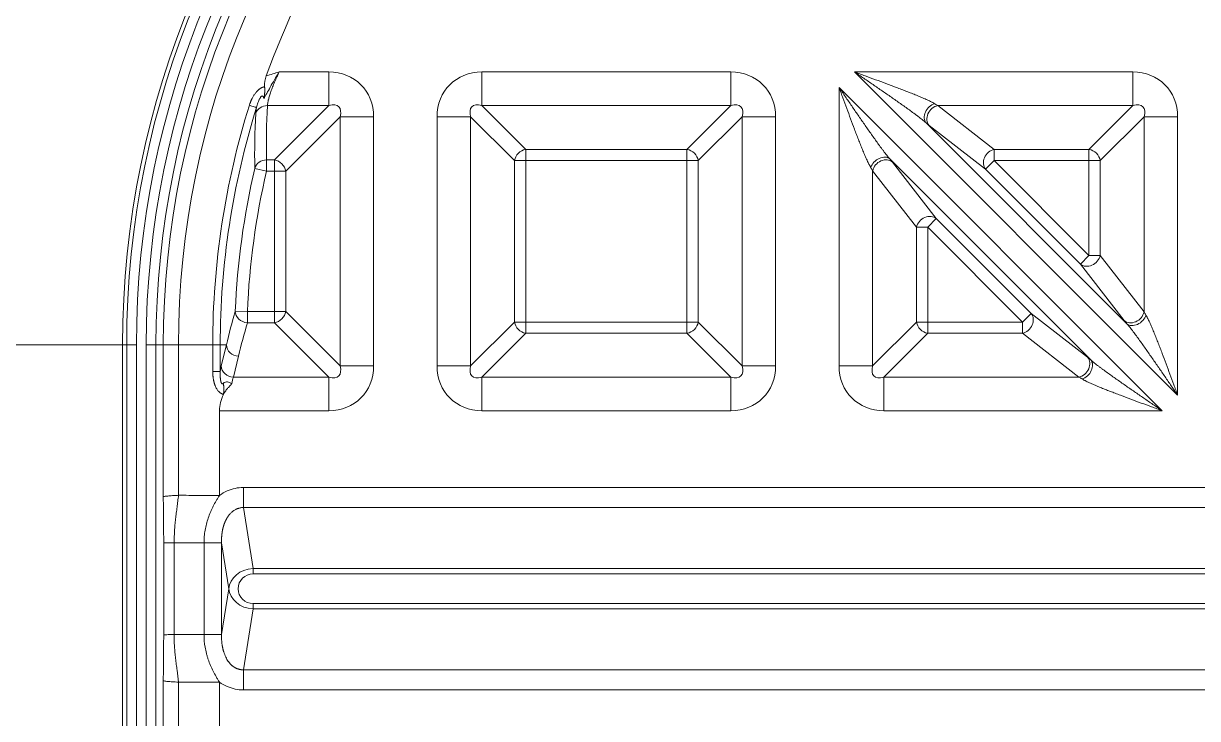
# Model space of a CAD drawing. Header units: millimetres. Extents: x 559 to 1112, y 323 to 643.
# Drawn here: x 664.14 to 712.62, y 481.92 to 510.61 of the extents above; entities that cross this region are included whole.
import ezdxf

# ---------------------------------------------------------------- set-up
doc = ezdxf.new("R2010")
doc.units = ezdxf.units.MM
doc.layers.add('core', color=7, linetype='Continuous', lineweight=20)

msp = doc.modelspace()

# ---------------------------------------------------------------- linework, layer by layer
at = {"layer": 'core', "lineweight": 13}
for p, q in [((676.752, 508.607), (674.705, 508.607)), ((676.752, 508.607), (676.752, 507.22)), ((693.351, 508.607), (683.07, 508.607)), ((683.07, 507.22), (683.07, 508.607)), ((693.351, 508.607), (693.351, 507.22)), ((711.799, 495.269), (698.461, 508.607)), ((709.95, 508.607), (698.461, 508.607)), ((709.95, 508.607), (709.95, 507.22)), ((697.82, 507.966), (711.159, 494.628)), ((697.82, 507.966), (697.82, 496.477)), ((674.215, 507.22), (676.752, 507.22)), ((674.509, 504.977), (676.752, 507.22)), ((683.07, 507.22), (693.351, 507.22)), ((683.07, 507.22), (684.881, 505.409)), ((691.54, 505.409), (693.351, 507.22)), ((701.894, 507.22), (709.95, 507.22)), ((701.894, 507.22), (704.227, 505.409)), ((708.139, 505.409), (709.95, 507.22)), ((677.215, 506.758), (674.971, 504.515)), ((677.215, 506.758), (678.601, 506.758)), ((677.215, 506.758), (677.215, 496.477)), ((678.601, 496.477), (678.601, 506.758)), ((681.221, 506.758), (681.221, 496.477)), ((681.221, 506.758), (682.608, 506.758)), ((682.608, 496.477), (682.608, 506.758)), ((684.419, 504.947), (682.608, 506.758)), ((693.814, 506.758), (692.003, 504.947)), ((693.814, 506.758), (695.2, 506.758)), ((693.814, 506.758), (693.814, 496.477)), ((695.2, 496.477), (695.2, 506.758)), ((710.413, 506.758), (708.602, 504.947)), ((710.413, 506.758), (711.799, 506.758)), ((710.413, 506.758), (710.413, 498.702)), ((711.799, 495.269), (711.799, 506.758)), ((709.7, 498.218), (701.41, 506.508)), ((703.872, 504.593), (701.54, 506.404)), ((691.54, 505.409), (684.881, 505.409)), ((684.881, 504.947), (684.881, 505.409)), ((691.54, 505.409), (691.54, 504.947)), ((708.139, 505.409), (704.227, 505.409)), ((704.227, 504.947), (704.227, 505.409)), ((708.139, 505.409), (708.139, 504.947)), ((674.509, 504.977), (674.181, 504.977)), ((674.181, 504.977), (674.181, 504.515)), ((674.509, 504.977), (674.509, 504.515)), ((684.419, 504.947), (684.881, 504.947)), ((684.419, 504.947), (684.419, 498.288)), ((684.881, 498.288), (684.881, 504.947)), ((684.881, 504.947), (691.54, 504.947)), ((691.54, 504.947), (692.003, 504.947)), ((691.54, 504.947), (691.54, 498.288)), ((692.003, 498.288), (692.003, 504.947)), ((699.92, 505.017), (708.209, 496.727)), ((700.023, 504.887), (701.834, 502.555)), ((703.872, 504.593), (704.227, 504.947)), ((704.227, 504.947), (708.139, 504.947)), ((704.227, 504.947), (708.139, 501.034)), ((708.139, 504.947), (708.602, 504.947)), ((708.139, 504.947), (708.139, 501.034)), ((708.602, 501.034), (708.602, 504.947)), ((674.181, 504.515), (673.693, 504.628)), ((674.181, 504.515), (674.509, 504.515)), ((674.509, 504.515), (674.971, 504.515)), ((674.509, 504.515), (674.509, 498.72)), ((674.971, 498.72), (674.971, 504.515)), ((699.207, 496.477), (699.207, 504.533)), ((701.018, 502.2), (699.207, 504.533)), ((703.872, 504.593), (707.785, 500.68)), ((701.48, 502.2), (701.834, 502.555)), ((705.747, 498.642), (701.834, 502.555)), ((701.018, 502.2), (701.018, 498.288)), ((701.018, 502.2), (701.48, 502.2)), ((701.48, 498.288), (701.48, 502.2)), ((705.393, 498.288), (701.48, 502.2)), ((708.139, 501.034), (707.785, 500.68)), ((708.602, 501.034), (708.139, 501.034)), ((708.602, 501.034), (710.413, 498.702)), ((709.596, 498.347), (707.785, 500.68)), ((673.389, 498.72), (672.889, 498.742)), ((674.509, 498.72), (673.389, 498.72)), ((673.389, 498.258), (673.389, 498.72)), ((674.509, 498.72), (674.509, 498.258)), ((674.971, 498.72), (674.509, 498.72)), ((674.971, 498.72), (677.215, 496.477)), ((705.747, 498.642), (705.393, 498.288)), ((705.747, 498.642), (708.08, 496.831)), ((673.389, 498.258), (674.509, 498.258)), ((676.752, 496.014), (674.509, 498.258)), ((682.608, 496.477), (684.419, 498.288)), ((684.881, 498.288), (684.419, 498.288)), ((684.881, 497.825), (684.881, 498.288)), ((691.54, 498.288), (684.881, 498.288)), ((692.003, 498.288), (691.54, 498.288)), ((691.54, 498.288), (691.54, 497.825)), ((692.003, 498.288), (693.814, 496.477)), ((699.207, 496.477), (701.018, 498.288)), ((701.48, 498.288), (701.018, 498.288)), ((705.393, 498.288), (701.48, 498.288)), ((701.48, 497.825), (701.48, 498.288)), ((705.393, 498.288), (705.393, 497.825)), ((684.881, 497.825), (683.07, 496.014)), ((684.881, 497.825), (691.54, 497.825)), ((693.351, 496.014), (691.54, 497.825)), ((701.48, 497.825), (699.669, 496.014)), ((701.48, 497.825), (705.393, 497.825)), ((707.725, 496.014), (705.393, 497.825)), ((661.406, 497.342), (668.237, 497.342)), ((668.237, 497.342), (668.406, 497.342)), ((668.237, 453.078), (668.237, 497.342)), ((668.406, 497.342), (668.807, 497.342)), ((668.406, 497.342), (668.406, 453.078)), ((668.807, 453.078), (668.807, 497.342)), ((669.211, 497.342), (669.613, 497.342)), ((669.211, 497.342), (669.211, 453.078)), ((669.613, 497.342), (669.917, 497.342)), ((669.613, 453.078), (669.613, 497.342)), ((669.917, 497.342), (669.917, 491.076)), ((670.542, 491.136), (670.542, 497.342)), ((671.959, 497.342), (671.959, 496.244)), ((672.267, 496.244), (672.267, 497.342)), ((672.267, 497.342), (672.521, 497.342)), ((672.31, 496.477), (672.521, 497.342)), ((673.021, 496.88), (672.81, 496.014)), ((678.601, 496.477), (677.215, 496.477)), ((682.608, 496.477), (681.221, 496.477)), ((695.2, 496.477), (693.814, 496.477)), ((699.207, 496.477), (697.82, 496.477)), ((672.267, 496.244), (671.959, 496.244)), ((676.752, 496.014), (672.81, 496.014)), ((676.752, 494.628), (676.752, 496.014)), ((683.07, 494.628), (683.07, 496.014)), ((693.351, 496.014), (683.07, 496.014)), ((693.351, 496.014), (693.351, 494.628)), ((699.669, 494.628), (699.669, 496.014)), ((707.725, 496.014), (699.669, 496.014)), ((672.236, 494.628), (672.236, 491.135)), ((672.236, 494.628), (676.752, 494.628)), ((683.07, 494.628), (693.351, 494.628)), ((699.669, 494.628), (711.159, 494.628)), ((714.968, 491.459), (673.228, 491.459)), ((673.227, 490.631), (673.621, 488.117)), ((669.933, 489.177), (669.933, 485.38)), ((670.365, 485.387), (670.365, 489.177)), ((671.601, 489.177), (672.324, 489.177)), ((671.605, 489.177), (671.605, 485.387)), ((672.324, 485.387), (672.324, 489.177)), ((672.62, 487.282), (672.324, 489.177)), ((717.475, 488.117), (673.621, 488.117)), ((673.621, 487.895), (673.621, 488.117)), ((673.621, 487.895), (717.475, 487.895)), ((672.324, 485.387), (672.62, 487.282)), ((673.621, 486.447), (673.227, 483.933)), ((673.621, 486.447), (673.621, 486.669)), ((717.475, 486.669), (673.621, 486.669)), ((673.621, 486.447), (717.475, 486.447)), ((672.324, 485.387), (671.603, 485.387)), ((669.917, 483.487), (669.917, 453.078)), ((670.542, 453.078), (670.542, 483.425)), ((672.236, 483.428), (672.236, 479.935)), ((673.228, 483.104), (714.968, 483.104))]:
    msp.add_line(p, q, dxfattribs=at)
for centre, radius, start, end in [((719.145, 493.318), 100.6, 102.90589, 234.03401), ((719.145, 493.318), 100.175, 102.90589, 234.02621), ((719.145, 493.318), 99.403, 102.30628, 234.05643), ((719.145, 493.318), 99.101, 102.30628, 234.08425), ((719.145, 493.318), 99.011, 102.22118, 234.09442), ((719.145, 487.282), 85.99, 123.28369, 167.55592), ((719.145, 487.282), 84.657, 122.80837, 166.81814), ((705.061, 497.342), 45.96, 90, 180), ((705.061, 497.342), 45.336, 90, 180), ((705.061, 497.342), 45.032, 90, 180), ((705.061, 497.342), 44.63, 90, 180), ((705.061, 497.342), 44.226, 90, 180), ((705.061, 497.342), 43.824, 90, 180), ((705.061, 497.342), 43.656, 90, 180), ((705.061, 497.342), 36.824, 90, 180), ((705.061, 497.342), 36.656, 90, 180), ((705.061, 497.342), 36.254, 90, 180), ((705.061, 497.342), 35.85, 90, 180), ((705.061, 497.342), 35.448, 90, 180), ((705.061, 497.342), 35.144, 90, 180), ((705.061, 497.342), 34.52, 90, 180), ((705.061, 497.342), 32.826, 136.3241, 160.2377), ((705.061, 497.342), 33.102, 162.6147, 180), ((705.061, 497.342), 32.794, 162.6147, 180), ((705.061, 497.342), 32.203, 166.9232, 177.5087), ((705.061, 497.342), 31.703, 166.9232, 177.5087), ((673.621, 487.282), 0.613, 90, 270)]:
    msp.add_arc(centre, radius, start, end, dxfattribs=at)
for centre, major_axis, ratio, start_param, end_param in [((676.411, 506.417), (-1.665, -1.665), 0.854588, 2.434441, 3.848744), ((683.411, 506.417), (-1.665, 1.665), 0.854588, 5.576034, 6.990337), ((693.01, 506.417), (1.665, 1.665), 0.854588, 5.576034, 6.990337), ((709.609, 506.417), (1.665, 1.665), 0.854588, 5.576034, 6.990337), ((674.215, 506.758), (0.502, -0.025), 0.918598, 1.616249, 2.873908), ((705.061, 505.596), (0, 31.854), 0.969623, 1.519775, 1.590222), ((676.411, 506.417), (0.753, 0.753), 0.472398, 5.576034, 6.990337), ((683.411, 506.417), (-0.753, 0.753), 0.472398, 5.576034, 6.990337), ((693.01, 506.417), (0.753, 0.753), 0.472398, 5.576034, 6.990337), ((701.765, 506.862), (0.32, 0.388), 0.741911, 0.836997, 3.011237), ((701.894, 506.758), (-0.308, -0.397), 0.818985, 3.900323, 6.130707), ((700.144, 508.607), (-2.025, 1.504), 0.059018, 2.541078, 2.656461), ((709.609, 506.417), (0.753, 0.753), 0.472398, 5.576034, 6.990337), ((699.79, 508.252), (-2.024, 2.008), 0.061627, 2.558355, 2.673737), ((684.881, 504.947), (0.356, 0.356), 0.854588, 0.863645, 2.277948), ((691.54, 504.947), (0.356, -0.356), 0.854588, 0.863645, 2.277948), ((704.227, 504.947), (-0.308, -0.397), 0.818985, 3.900323, 6.130707), ((708.139, 504.947), (0.356, -0.356), 0.854588, 0.863645, 2.277948), ((674.181, 504.515), (0.503, 0.009), 0.918748, 1.553491, 2.873665), ((674.509, 504.515), (0.356, -0.356), 0.854588, 0.863645, 2.277948), ((699.565, 504.662), (0.388, 0.32), 0.741911, 0.130355, 2.304596), ((697.82, 506.283), (-1.504, 2.025), 0.059018, 3.626725, 3.742107), ((699.669, 504.533), (-0.397, -0.308), 0.818985, 3.294071, 5.524455), ((698.175, 506.638), (-2.008, 2.024), 0.061627, 3.609448, 3.72483), ((701.48, 502.2), (-0.397, -0.308), 0.818985, 3.294071, 5.524455), ((708.139, 501.034), (-0.397, -0.308), 0.818985, 0.152478, 2.382862), ((673.389, 498.72), (-0.483, 0.139), 0.912878, 0.258935, 1.828183), ((674.509, 498.72), (-0.356, -0.356), 0.854588, 0.863645, 2.277948), ((705.393, 498.288), (-0.308, -0.397), 0.818985, 0.758731, 2.989114), ((709.95, 498.702), (0.397, 0.308), 0.818985, 3.294071, 5.524455), ((711.445, 496.597), (-2.008, 2.024), 0.061627, 0.467855, 0.583238), ((710.054, 498.572), (-0.388, -0.32), 0.741911, 0.130355, 2.304596), ((711.799, 496.952), (-1.504, 2.025), 0.059018, 0.485132, 0.600514), ((705.061, 488.544), (0, 34.079), 0.969623, 1.281745, 1.323683), ((684.881, 498.288), (-0.356, 0.356), 0.854588, 0.863645, 2.277948), ((691.54, 498.288), (-0.356, -0.356), 0.854588, 0.863645, 2.277948), ((701.48, 498.288), (-0.356, 0.356), 0.854588, 0.863645, 2.277948), ((673.021, 497.342), (-0.489, 0.12), 0.914519, 0.261352, 1.79087), ((672.393, 494.628), (0, 2.012), 0.105104, 0.405834, 0.638644), ((672.81, 496.477), (0.489, -0.12), 0.914519, 3.402945, 4.932463), ((676.411, 496.818), (-1.665, 1.665), 0.854588, 2.434441, 3.848744), ((676.411, 496.818), (-0.753, 0.753), 0.472398, 2.434441, 3.848744), ((683.411, 496.818), (-1.665, -1.665), 0.854588, 5.576034, 6.990337), ((683.411, 496.818), (0.753, 0.753), 0.472398, 2.434441, 3.848744), ((693.01, 496.818), (1.665, -1.665), 0.854588, 5.576034, 6.990337), ((693.01, 496.818), (-0.753, 0.753), 0.472398, 2.434441, 3.848744), ((700.01, 496.818), (-1.665, -1.665), 0.854588, 5.576034, 6.990337), ((700.01, 496.818), (0.753, 0.753), 0.472398, 2.434441, 3.848744), ((707.725, 496.477), (0.308, 0.397), 0.818985, 3.900323, 6.130707), ((707.855, 496.373), (-0.32, -0.388), 0.741911, 0.836997, 3.011237), ((709.83, 494.982), (-2.024, 2.008), 0.061627, 5.699948, 5.81533), ((672.893, 494.628), (0, 1.509), 0.140139, 0.405834, 0.743148), ((709.476, 494.628), (-2.025, 1.504), 0.059018, 5.682671, 5.798053), ((673.826, 494.628), (1.59, 0), 0.948965, 2.682272, 3.141593), ((673.621, 487.282), (0.994, 0.155), 0.826909, 1.442154, 2.954623), ((673.621, 487.282), (-0.994, 0.155), 0.826909, 0.18697, 1.699439)]:
    msp.add_ellipse(centre, major_axis=major_axis, ratio=ratio, start_param=start_param, end_param=end_param, dxfattribs=at)
for points in [[(688.407, 563.599), (686.933, 563.005), (684.019, 561.732), (679.766, 559.573), (675.646, 557.171), (671.671, 554.535), (667.856, 551.672), (664.213, 548.594), (660.754, 545.31), (657.492, 541.83), (654.436, 538.168), (651.598, 534.335), (648.986, 530.344), (646.61, 526.209), (644.477, 521.943), (642.595, 517.56), (640.97, 513.076), (640.062, 510.029), (639.652, 508.493)], [(674.169, 508.441), (674.345, 508.505), (674.525, 508.557), (674.705, 508.607)], [(673.737, 506.904), (673.738, 506.936), (673.745, 507.007), (673.757, 507.093), (673.765, 507.141)], [(673.693, 504.628), (673.682, 505.387), (673.696, 506.146), (673.737, 506.904)], [(672.521, 497.342), (672.634, 497.809), (672.756, 498.275), (672.889, 498.742)], [(670.542, 497.342), (671.014, 497.342), (671.487, 497.342), (671.959, 497.342)], [(672.236, 491.135), (672.34, 491.21), (672.556, 491.331), (672.872, 491.433), (673.107, 491.459), (673.228, 491.459)], [(673.228, 490.631), (687.141, 490.63), (701.055, 490.628), (714.968, 490.627)], [(670.363, 489.177), (670.775, 489.177), (671.187, 489.177), (671.6, 489.177)], [(671.602, 485.387), (671.189, 485.387), (670.776, 485.387), (670.364, 485.387)], [(714.968, 483.937), (701.055, 483.935), (687.141, 483.934), (673.228, 483.932)]]:
    msp.add_open_spline(points, degree=3, dxfattribs=at)
for points, knots in [([(674.069, 507.508), (674.105, 507.57), (674.145, 507.642), (674.234, 507.802), (674.283, 507.89), (674.389, 508.078), (674.446, 508.178), (674.569, 508.387), (674.635, 508.495), (674.705, 508.607)], [0, 0, 0, 0, 0.25, 0.25, 0.5, 0.5, 0.75, 0.75, 1, 1, 1, 1]), ([(674.705, 508.607), (674.67, 508.537), (674.637, 508.468), (674.574, 508.331), (674.543, 508.262), (674.485, 508.124), (674.458, 508.057), (674.406, 507.925), (674.383, 507.861), (674.35, 507.767), (674.34, 507.737), (674.32, 507.677), (674.311, 507.649), (674.285, 507.564), (674.271, 507.511), (674.255, 507.449), (674.252, 507.437), (674.247, 507.414), (674.239, 507.379), (674.232, 507.347), (674.222, 507.286), (674.217, 507.251), (674.215, 507.22)], [0, 0, 0, 0, 0.125, 0.125, 0.25, 0.25, 0.375, 0.375, 0.5, 0.5, 0.5625, 0.5625, 0.625, 0.625, 0.75, 0.75, 0.78125, 0.78125, 0.8125, 0.875, 0.875, 1, 1, 1, 1]), ([(701.41, 506.508), (701.386, 506.53), (701.36, 506.552), (701.307, 506.596), (701.279, 506.619), (701.196, 506.685), (701.139, 506.729), (701.051, 506.796), (701.022, 506.818), (700.963, 506.862), (700.933, 506.884), (700.843, 506.951), (700.782, 506.995), (700.6, 507.126), (700.476, 507.214), (700.29, 507.345), (700.228, 507.389), (700.103, 507.476), (700.041, 507.52), (699.852, 507.651), (699.727, 507.738), (699.475, 507.912), (699.348, 507.999), (699.095, 508.173), (698.969, 508.259), (698.778, 508.39), (698.683, 508.455), (698.572, 508.531), (698.524, 508.563), (698.493, 508.585), (698.477, 508.596), (698.461, 508.607)], [0, 0, 0, 0, 0.03125, 0.03125, 0.0625, 0.0625, 0.125, 0.125, 0.15625, 0.15625, 0.1875, 0.1875, 0.25, 0.25, 0.375, 0.375, 0.4375, 0.4375, 0.5, 0.5, 0.625, 0.625, 0.75, 0.75, 0.875, 0.875, 0.9375, 0.96875, 0.984375, 0.984375, 1, 1, 1, 1]), ([(701.765, 507.298), (701.74, 507.313), (701.714, 507.328), (701.673, 507.35), (701.659, 507.358), (701.63, 507.373), (701.615, 507.38), (701.571, 507.402), (701.541, 507.417), (701.48, 507.445), (701.448, 507.46), (701.385, 507.488), (701.352, 507.503), (701.287, 507.531), (701.254, 507.545), (701.154, 507.588), (701.087, 507.615), (700.951, 507.671), (700.883, 507.698), (700.745, 507.753), (700.676, 507.78), (700.536, 507.835), (700.466, 507.862), (700.325, 507.916), (700.254, 507.943), (700.041, 508.024), (699.898, 508.077), (699.612, 508.183), (699.469, 508.236), (699.182, 508.342), (699.038, 508.395), (698.822, 508.474), (698.714, 508.514), (698.587, 508.56), (698.533, 508.58), (698.497, 508.593), (698.479, 508.6), (698.461, 508.607)], [0, 0, 0, 0, 0.03125, 0.03125, 0.046875, 0.046875, 0.0625, 0.0625, 0.09375, 0.09375, 0.125, 0.125, 0.15625, 0.15625, 0.1875, 0.1875, 0.25, 0.25, 0.3125, 0.3125, 0.375, 0.375, 0.4375, 0.4375, 0.5, 0.5, 0.625, 0.625, 0.75, 0.75, 0.875, 0.875, 0.9375, 0.96875, 0.984375, 0.984375, 1, 1, 1, 1]), ([(674.169, 508.441), (674.156, 508.405), (674.144, 508.368), (674.124, 508.295), (674.116, 508.258), (674.107, 508.202), (674.104, 508.183), (674.1, 508.146), (674.099, 508.127), (674.096, 508.071), (674.097, 508.034), (674.1, 507.998)], [0, 0, 0, 0, 0.25, 0.25, 0.5, 0.5, 0.625, 0.625, 0.75, 0.75, 1, 1, 1, 1]), ([(674.099, 507.998), (674.095, 507.997), (674.088, 507.996), (674.077, 507.993), (674.065, 507.99), (674.053, 507.986), (674.041, 507.983), (674.028, 507.978), (674.016, 507.974), (674.003, 507.968), (673.989, 507.963), (673.976, 507.956), (673.962, 507.95), (673.948, 507.942), (673.934, 507.934), (673.92, 507.926), (673.904, 507.915), (673.886, 507.902), (673.864, 507.885), (673.84, 507.866), (673.815, 507.842), (673.788, 507.814), (673.759, 507.782), (673.731, 507.747), (673.703, 507.71), (673.674, 507.669), (673.644, 507.622), (673.613, 507.569), (673.588, 507.522), (673.57, 507.484), (673.557, 507.457), (673.544, 507.429), (673.531, 507.399), (673.519, 507.368), (673.506, 507.336), (673.494, 507.302), (673.482, 507.268), (673.475, 507.245), (673.471, 507.233)], [0, 0, 0, 0, 0.013035, 0.026432, 0.040189, 0.0543, 0.068761, 0.08357, 0.098722, 0.114214, 0.130043, 0.146207, 0.162704, 0.179533, 0.196696, 0.214194, 0.23203, 0.256525, 0.284253, 0.315259, 0.349648, 0.387449, 0.42847, 0.472596, 0.514218, 0.560687, 0.612049, 0.668357, 0.729652, 0.756064, 0.783405, 0.811668, 0.840848, 0.870933, 0.901911, 0.933764, 0.966469, 1, 1, 1, 1]), ([(673.765, 507.141), (673.781, 507.204), (673.802, 507.273), (673.839, 507.373), (673.853, 507.406), (673.874, 507.453), (673.881, 507.469), (673.893, 507.491), (673.896, 507.498), (673.904, 507.512), (673.908, 507.519), (673.916, 507.533), (673.92, 507.54), (673.928, 507.552), (673.932, 507.558), (673.944, 507.574), (673.967, 507.602), (673.989, 507.615), (674.03, 507.616), (674.053, 507.584), (674.069, 507.508)], [0, 0, 0, 0, 0.25, 0.25, 0.375, 0.375, 0.4375, 0.4375, 0.46875, 0.46875, 0.5, 0.5, 0.53125, 0.53125, 0.5625, 0.5625, 0.625, 0.75, 0.75, 1, 1, 1, 1]), ([(674.099, 507.998), (674.099, 507.994), (674.1, 507.985), (674.102, 507.972), (674.103, 507.958), (674.104, 507.945), (674.105, 507.932), (674.106, 507.918), (674.106, 507.904), (674.106, 507.891), (674.107, 507.877), (674.107, 507.863), (674.107, 507.849), (674.107, 507.835), (674.106, 507.821), (674.106, 507.806), (674.105, 507.792), (674.105, 507.778), (674.104, 507.764), (674.103, 507.749), (674.102, 507.729), (674.1, 507.705), (674.097, 507.676), (674.095, 507.649), (674.092, 507.624), (674.089, 507.6), (674.086, 507.579), (674.082, 507.559), (674.078, 507.54), (674.074, 507.523), (674.071, 507.513), (674.069, 507.508)], [0, 0, 0, 0, 0.023849, 0.04793, 0.072255, 0.096835, 0.12168, 0.146798, 0.172198, 0.197885, 0.223865, 0.250143, 0.276722, 0.303604, 0.330791, 0.358284, 0.386082, 0.414182, 0.442584, 0.471281, 0.500271, 0.562784, 0.622853, 0.680323, 0.735052, 0.786916, 0.835806, 0.881627, 0.924303, 0.963775, 1, 1, 1, 1]), ([(697.82, 507.966), (697.831, 507.95), (697.842, 507.934), (697.864, 507.903), (697.896, 507.855), (697.972, 507.744), (698.038, 507.649), (698.168, 507.459), (698.255, 507.332), (698.428, 507.079), (698.515, 506.953), (698.689, 506.7), (698.776, 506.575), (698.907, 506.386), (698.951, 506.324), (699.038, 506.199), (699.082, 506.137), (699.213, 505.951), (699.301, 505.827), (699.432, 505.645), (699.476, 505.584), (699.543, 505.494), (699.565, 505.464), (699.609, 505.405), (699.631, 505.376), (699.698, 505.288), (699.742, 505.231), (699.808, 505.148), (699.831, 505.12), (699.875, 505.067), (699.897, 505.041), (699.92, 505.017)], [0, 0, 0, 0, 0.015625, 0.015625, 0.03125, 0.0625, 0.125, 0.125, 0.25, 0.25, 0.375, 0.375, 0.5, 0.5, 0.5625, 0.5625, 0.625, 0.625, 0.75, 0.75, 0.8125, 0.8125, 0.84375, 0.84375, 0.875, 0.875, 0.9375, 0.9375, 0.96875, 0.96875, 1, 1, 1, 1]), ([(699.129, 504.662), (699.114, 504.687), (699.099, 504.713), (699.077, 504.754), (699.069, 504.769), (699.054, 504.797), (699.047, 504.812), (699.025, 504.856), (699.011, 504.886), (698.982, 504.948), (698.967, 504.979), (698.939, 505.042), (698.924, 505.075), (698.896, 505.14), (698.882, 505.173), (698.84, 505.273), (698.812, 505.34), (698.756, 505.476), (698.729, 505.544), (698.674, 505.682), (698.647, 505.752), (698.592, 505.891), (698.565, 505.961), (698.511, 506.102), (698.484, 506.173), (698.404, 506.386), (698.35, 506.529), (698.244, 506.815), (698.191, 506.958), (698.085, 507.245), (698.032, 507.389), (697.953, 507.605), (697.913, 507.713), (697.867, 507.84), (697.847, 507.894), (697.834, 507.93), (697.827, 507.948), (697.82, 507.966)], [0, 0, 0, 0, 0.03125, 0.03125, 0.046875, 0.046875, 0.0625, 0.0625, 0.09375, 0.09375, 0.125, 0.125, 0.15625, 0.15625, 0.1875, 0.1875, 0.25, 0.25, 0.3125, 0.3125, 0.375, 0.375, 0.4375, 0.4375, 0.5, 0.5, 0.625, 0.625, 0.75, 0.75, 0.875, 0.875, 0.9375, 0.96875, 0.984375, 0.984375, 1, 1, 1, 1]), ([(673.471, 507.233), (673.509, 507.221), (673.582, 507.198), (673.673, 507.17), (673.737, 507.149), (673.759, 507.142), (673.765, 507.141)], [0, 0, 0, 0, 0.232306, 0.488346, 0.744386, 1, 1, 1, 1]), ([(710.49, 498.572), (710.505, 498.548), (710.52, 498.522), (710.543, 498.481), (710.55, 498.467), (710.565, 498.438), (710.572, 498.423), (710.594, 498.379), (710.609, 498.349), (710.638, 498.287), (710.652, 498.256), (710.695, 498.161), (710.723, 498.096), (710.765, 497.996), (710.779, 497.963), (710.807, 497.896), (710.821, 497.862), (710.863, 497.76), (710.891, 497.691), (710.945, 497.553), (710.973, 497.483), (711.027, 497.344), (711.054, 497.273), (711.108, 497.132), (711.135, 497.062), (711.216, 496.848), (711.269, 496.706), (711.376, 496.42), (711.429, 496.277), (711.535, 495.99), (711.588, 495.846), (711.667, 495.63), (711.706, 495.521), (711.753, 495.395), (711.773, 495.341), (711.786, 495.305), (711.792, 495.287), (711.799, 495.269)], [0, 0, 0, 0, 0.03125, 0.03125, 0.046875, 0.046875, 0.0625, 0.0625, 0.09375, 0.09375, 0.125, 0.125, 0.1875, 0.1875, 0.21875, 0.21875, 0.25, 0.25, 0.3125, 0.3125, 0.375, 0.375, 0.4375, 0.4375, 0.5, 0.5, 0.625, 0.625, 0.75, 0.75, 0.875, 0.875, 0.9375, 0.96875, 0.984375, 0.984375, 1, 1, 1, 1]), ([(711.799, 495.269), (711.777, 495.3), (711.756, 495.332), (711.712, 495.396), (711.647, 495.491), (711.582, 495.586), (711.452, 495.776), (711.365, 495.903), (711.191, 496.156), (711.104, 496.282), (710.93, 496.534), (710.843, 496.66), (710.669, 496.911), (710.581, 497.036), (710.406, 497.284), (710.319, 497.407), (710.187, 497.59), (710.143, 497.651), (710.054, 497.771), (710.01, 497.83), (709.922, 497.946), (709.878, 498.004), (709.811, 498.087), (709.789, 498.115), (709.744, 498.168), (709.722, 498.193), (709.7, 498.218)], [0, 0, 0, 0, 0.03125, 0.03125, 0.0625, 0.125, 0.125, 0.25, 0.25, 0.375, 0.375, 0.5, 0.5, 0.625, 0.625, 0.75, 0.75, 0.8125, 0.8125, 0.875, 0.875, 0.9375, 0.9375, 0.96875, 0.96875, 1, 1, 1, 1]), ([(669.917, 497.342), (669.924, 497.342), (669.943, 497.342), (670.004, 497.342), (670.046, 497.342), (670.153, 497.342), (670.217, 497.342), (670.365, 497.342), (670.449, 497.342), (670.542, 497.342)], [0, 0, 0, 0, 0.25, 0.25, 0.5, 0.5, 0.75, 0.75, 1, 1, 1, 1]), ([(671.959, 497.342), (672.002, 497.342), (672.041, 497.342), (672.112, 497.342), (672.143, 497.342), (672.195, 497.342), (672.216, 497.342), (672.249, 497.342), (672.261, 497.342), (672.267, 497.342)], [0, 0, 0, 0, 0.25, 0.25, 0.5, 0.5, 0.75, 0.75, 1, 1, 1, 1]), ([(708.209, 496.727), (708.234, 496.705), (708.259, 496.683), (708.313, 496.638), (708.34, 496.616), (708.423, 496.549), (708.481, 496.505), (708.568, 496.439), (708.598, 496.417), (708.657, 496.373), (708.687, 496.35), (708.777, 496.284), (708.837, 496.24), (709.02, 496.108), (709.143, 496.021), (709.329, 495.889), (709.391, 495.846), (709.516, 495.758), (709.579, 495.715), (709.767, 495.584), (709.893, 495.497), (710.145, 495.323), (710.271, 495.236), (710.524, 495.062), (710.651, 494.975), (710.841, 494.845), (710.936, 494.78), (711.047, 494.704), (711.095, 494.672), (711.127, 494.65), (711.143, 494.639), (711.159, 494.628)], [0, 0, 0, 0, 0.03125, 0.03125, 0.0625, 0.0625, 0.125, 0.125, 0.15625, 0.15625, 0.1875, 0.1875, 0.25, 0.25, 0.375, 0.375, 0.4375, 0.4375, 0.5, 0.5, 0.625, 0.625, 0.75, 0.75, 0.875, 0.875, 0.9375, 0.96875, 0.984375, 0.984375, 1, 1, 1, 1]), ([(671.959, 496.244), (671.959, 496.236), (671.959, 496.222), (671.96, 496.199), (671.96, 496.175), (671.961, 496.149), (671.963, 496.122), (671.965, 496.094), (671.967, 496.064), (671.97, 496.033), (671.974, 496.001), (671.978, 495.967), (671.984, 495.933), (671.99, 495.897), (671.998, 495.86), (672.006, 495.823), (672.016, 495.784), (672.027, 495.745), (672.04, 495.706), (672.054, 495.667), (672.075, 495.616), (672.103, 495.558), (672.138, 495.499), (672.173, 495.453), (672.204, 495.419), (672.23, 495.395), (672.25, 495.378), (672.267, 495.365), (672.28, 495.356), (672.29, 495.35), (672.3, 495.344), (672.313, 495.336), (672.331, 495.327), (672.348, 495.318), (672.366, 495.31), (672.383, 495.303), (672.395, 495.299), (672.4, 495.297)], [0, 0, 0, 0, 0.017415, 0.036008, 0.055782, 0.076741, 0.098883, 0.122206, 0.146703, 0.172365, 0.199179, 0.227128, 0.256194, 0.286353, 0.31758, 0.34985, 0.383134, 0.417407, 0.452647, 0.488835, 0.525964, 0.596524, 0.658813, 0.713134, 0.759663, 0.791812, 0.818902, 0.84088, 0.857666, 0.869177, 0.875344, 0.896726, 0.917847, 0.938724, 0.95937, 0.979794, 1, 1, 1, 1]), ([(672.267, 496.244), (672.266, 496.232), (672.265, 496.209), (672.264, 496.175), (672.264, 496.142), (672.264, 496.111), (672.264, 496.081), (672.266, 496.053), (672.267, 496.027), (672.269, 496.002), (672.271, 495.978), (672.273, 495.957), (672.275, 495.936), (672.277, 495.918), (672.28, 495.901), (672.282, 495.886), (672.285, 495.873), (672.287, 495.862), (672.289, 495.852), (672.291, 495.841), (672.294, 495.832), (672.296, 495.822), (672.299, 495.814), (672.302, 495.806), (672.304, 495.798), (672.307, 495.791), (672.31, 495.784), (672.313, 495.777), (672.316, 495.772), (672.319, 495.766), (672.322, 495.761), (672.326, 495.757), (672.329, 495.753), (672.332, 495.749), (672.336, 495.746), (672.339, 495.744), (672.343, 495.742), (672.346, 495.74), (672.35, 495.739), (672.353, 495.738), (672.357, 495.738), (672.36, 495.738), (672.364, 495.738), (672.368, 495.739), (672.371, 495.74), (672.375, 495.742), (672.379, 495.744), (672.383, 495.747), (672.387, 495.75), (672.39, 495.753), (672.393, 495.755), (672.394, 495.757)], [0, 0, 0, 0, 0.061656, 0.120153, 0.175551, 0.227906, 0.277272, 0.323702, 0.367246, 0.40795, 0.445859, 0.481016, 0.513462, 0.543236, 0.570375, 0.594915, 0.613327, 0.63094, 0.647771, 0.663836, 0.679155, 0.693747, 0.707635, 0.720842, 0.733396, 0.745326, 0.756667, 0.767456, 0.777735, 0.787552, 0.796961, 0.806021, 0.814796, 0.823357, 0.831777, 0.840133, 0.848503, 0.856961, 0.86558, 0.874426, 0.883562, 0.893042, 0.902913, 0.913219, 0.923995, 0.935274, 0.94708, 0.959438, 0.972367, 0.985883, 1, 1, 1, 1]), ([(707.855, 495.937), (707.879, 495.922), (707.905, 495.907), (707.947, 495.884), (707.961, 495.877), (707.99, 495.862), (708.004, 495.855), (708.048, 495.833), (708.078, 495.818), (708.14, 495.789), (708.171, 495.775), (708.235, 495.746), (708.267, 495.732), (708.332, 495.704), (708.365, 495.69), (708.465, 495.647), (708.532, 495.619), (708.668, 495.564), (708.737, 495.536), (708.875, 495.482), (708.944, 495.454), (709.083, 495.4), (709.154, 495.373), (709.295, 495.319), (709.366, 495.292), (709.579, 495.211), (709.721, 495.158), (710.007, 495.051), (710.15, 494.998), (710.438, 494.892), (710.581, 494.84), (710.798, 494.76), (710.906, 494.721), (711.032, 494.674), (711.086, 494.655), (711.122, 494.641), (711.14, 494.635), (711.159, 494.628)], [0, 0, 0, 0, 0.03125, 0.03125, 0.046875, 0.046875, 0.0625, 0.0625, 0.09375, 0.09375, 0.125, 0.125, 0.15625, 0.15625, 0.1875, 0.1875, 0.25, 0.25, 0.3125, 0.3125, 0.375, 0.375, 0.4375, 0.4375, 0.5, 0.5, 0.625, 0.625, 0.75, 0.75, 0.875, 0.875, 0.9375, 0.96875, 0.984375, 0.984375, 1, 1, 1, 1]), ([(672.75, 495.74), (672.718, 495.761), (672.687, 495.78), (672.627, 495.808), (672.597, 495.817), (672.538, 495.825), (672.509, 495.822), (672.451, 495.802), (672.423, 495.784), (672.394, 495.757)], [0, 0, 0, 0, 0.25, 0.25, 0.5, 0.5, 0.75, 0.75, 1, 1, 1, 1]), ([(672.75, 495.739), (672.735, 495.724), (672.719, 495.708), (672.702, 495.69), (672.7, 495.688), (672.696, 495.684), (672.69, 495.678), (672.676, 495.664), (672.665, 495.651), (672.625, 495.61), (672.593, 495.575), (672.548, 495.521), (672.533, 495.502), (672.503, 495.464), (672.489, 495.444), (672.462, 495.404), (672.449, 495.383), (672.424, 495.341), (672.412, 495.319), (672.4, 495.297)], [0, 0, 0, 0, 0.125, 0.125, 0.140625, 0.140625, 0.15625, 0.1875, 0.25, 0.25, 0.5, 0.5, 0.625, 0.625, 0.75, 0.75, 0.875, 0.875, 1, 1, 1, 1]), ([(669.917, 491.076), (669.918, 491.076), (669.918, 491.077), (669.919, 491.077), (669.919, 491.077), (669.92, 491.078), (669.921, 491.078), (669.926, 491.08), (669.932, 491.082), (669.946, 491.086), (669.97, 491.091), (670.007, 491.096), (670.038, 491.1), (670.05, 491.102), (670.074, 491.104), (670.086, 491.106), (670.153, 491.112), (670.217, 491.117), (670.328, 491.124), (670.368, 491.127), (670.431, 491.13), (670.453, 491.131), (670.497, 491.134), (670.52, 491.135), (670.543, 491.136)], [0, 0, 0, 0, 0.015625, 0.015625, 0.023438, 0.023438, 0.03125, 0.0625, 0.125, 0.125, 0.25, 0.375, 0.375, 0.4375, 0.4375, 0.5, 0.5, 0.75, 0.75, 0.875, 0.875, 0.9375, 0.9375, 1, 1, 1, 1]), ([(669.917, 491.076), (669.918, 490.996), (669.918, 490.916), (669.919, 490.756), (669.92, 490.677), (669.921, 490.519), (669.922, 490.44), (669.924, 490.283), (669.925, 490.205), (669.926, 490.048), (669.927, 489.969), (669.929, 489.812), (669.93, 489.733), (669.932, 489.496), (669.933, 489.337), (669.933, 489.177)], [0, 0, 0, 0, 0.125, 0.125, 0.25, 0.25, 0.375, 0.375, 0.5, 0.5, 0.625, 0.625, 0.75, 0.75, 1, 1, 1, 1]), ([(670.545, 491.135), (670.54, 491.095), (670.536, 491.054), (670.526, 490.972), (670.521, 490.931), (670.506, 490.809), (670.496, 490.728), (670.475, 490.565), (670.464, 490.484), (670.443, 490.321), (670.434, 490.24), (670.415, 490.077), (670.407, 489.995), (670.392, 489.832), (670.386, 489.75), (670.369, 489.505), (670.363, 489.341), (670.363, 489.177)], [0, 0, 0, 0, 0.0625, 0.0625, 0.125, 0.125, 0.25, 0.25, 0.375, 0.375, 0.5, 0.5, 0.625, 0.625, 0.75, 0.75, 1, 1, 1, 1]), ([(672.236, 491.135), (671.953, 491.135), (671.671, 491.135), (671.248, 491.135), (671.107, 491.135), (670.825, 491.135), (670.684, 491.136), (670.543, 491.136)], [0, 0, 0, 0, 0.5, 0.5, 0.75, 0.75, 1, 1, 1, 1]), ([(672.236, 491.135), (672.213, 491.098), (672.19, 491.061), (672.144, 490.986), (672.122, 490.949), (672.055, 490.836), (672.012, 490.76), (671.952, 490.643), (671.933, 490.604), (671.896, 490.524), (671.879, 490.484), (671.828, 490.362), (671.798, 490.281), (671.744, 490.116), (671.719, 490.033), (671.677, 489.865), (671.659, 489.781), (671.629, 489.611), (671.618, 489.525), (671.602, 489.352), (671.598, 489.265), (671.598, 489.177)], [0, 0, 0, 0, 0.0625, 0.0625, 0.125, 0.125, 0.25, 0.25, 0.3125, 0.3125, 0.375, 0.375, 0.5, 0.5, 0.625, 0.625, 0.75, 0.75, 0.875, 0.875, 1, 1, 1, 1]), ([(672.324, 489.177), (672.323, 489.185), (672.323, 489.2), (672.322, 489.224), (672.322, 489.248), (672.322, 489.271), (672.322, 489.295), (672.323, 489.318), (672.323, 489.341), (672.324, 489.364), (672.325, 489.387), (672.326, 489.41), (672.328, 489.433), (672.329, 489.455), (672.331, 489.478), (672.334, 489.5), (672.336, 489.522), (672.338, 489.544), (672.341, 489.565), (672.344, 489.587), (672.347, 489.608), (672.351, 489.629), (672.354, 489.65), (672.358, 489.671), (672.362, 489.692), (672.366, 489.712), (672.37, 489.733), (672.375, 489.753), (672.379, 489.773), (672.384, 489.793), (672.389, 489.812), (672.394, 489.831), (672.4, 489.851), (672.405, 489.87), (672.411, 489.888), (672.417, 489.907), (672.423, 489.925), (672.429, 489.943), (672.436, 489.961), (672.442, 489.979), (672.449, 489.997), (672.456, 490.014), (672.463, 490.031), (672.47, 490.048), (672.477, 490.064), (672.485, 490.081), (672.492, 490.097), (672.5, 490.113), (672.508, 490.129), (672.516, 490.144), (672.524, 490.159), (672.532, 490.174), (672.541, 490.189), (672.549, 490.204), (672.558, 490.218), (672.567, 490.232), (672.576, 490.246), (672.585, 490.259), (672.594, 490.273), (672.612, 490.298), (672.639, 490.334), (672.678, 490.379), (672.72, 490.422), (672.763, 490.461), (672.809, 490.496), (672.856, 490.528), (672.893, 490.549), (672.92, 490.562), (672.938, 490.57), (672.96, 490.579), (672.988, 490.589), (673.017, 490.598), (673.044, 490.605), (673.072, 490.612), (673.106, 490.62), (673.139, 490.626), (673.168, 490.629), (673.186, 490.631), (673.202, 490.632), (673.216, 490.632), (673.224, 490.631), (673.228, 490.631)], [0, 0, 0, 0, 0.012847, 0.025627, 0.03834, 0.050984, 0.063559, 0.076065, 0.088501, 0.100867, 0.113161, 0.125383, 0.137532, 0.149608, 0.161611, 0.173539, 0.185393, 0.197171, 0.208875, 0.220502, 0.232053, 0.243527, 0.254923, 0.266241, 0.27748, 0.28864, 0.299722, 0.310723, 0.321645, 0.332487, 0.343248, 0.353928, 0.364527, 0.375044, 0.385478, 0.395831, 0.4061, 0.416287, 0.426391, 0.436413, 0.446351, 0.456205, 0.465975, 0.475661, 0.485263, 0.494781, 0.504215, 0.513565, 0.522831, 0.532012, 0.54111, 0.550123, 0.559052, 0.567897, 0.576657, 0.585335, 0.593929, 0.602439, 0.610867, 0.619213, 0.650869, 0.682018, 0.712656, 0.742791, 0.772441, 0.801642, 0.83044, 0.837576, 0.847411, 0.859919, 0.875074, 0.891849, 0.906051, 0.917709, 0.935137, 0.959478, 0.969564, 0.978657, 0.986759, 0.993872, 1, 1, 1, 1]), ([(670.365, 489.177), (670.3, 489.177), (670.242, 489.177), (670.14, 489.177), (670.096, 489.177), (670.023, 489.177), (669.994, 489.177), (669.952, 489.177), (669.938, 489.177), (669.933, 489.177)], [0, 0, 0, 0, 0.25, 0.25, 0.5, 0.5, 0.75, 0.75, 1, 1, 1, 1]), ([(669.917, 483.487), (669.918, 483.566), (669.918, 483.646), (669.919, 483.805), (669.92, 483.884), (669.921, 484.041), (669.922, 484.12), (669.924, 484.276), (669.925, 484.355), (669.926, 484.511), (669.927, 484.589), (669.929, 484.746), (669.93, 484.824), (669.931, 484.981), (669.932, 485.061), (669.932, 485.18), (669.933, 485.22), (669.933, 485.3), (669.933, 485.34), (669.933, 485.38)], [0, 0, 0, 0, 0.125, 0.125, 0.25, 0.25, 0.375, 0.375, 0.5, 0.5, 0.625, 0.625, 0.75, 0.75, 0.875, 0.875, 0.9375, 0.9375, 1, 1, 1, 1]), ([(670.364, 485.387), (670.3, 485.387), (670.242, 485.386), (670.14, 485.385), (670.096, 485.385), (670.023, 485.383), (669.994, 485.383), (669.952, 485.382), (669.938, 485.381), (669.933, 485.38)], [0, 0, 0, 0, 0.25, 0.25, 0.5, 0.5, 0.75, 0.75, 1, 1, 1, 1]), ([(670.364, 485.387), (670.363, 485.305), (670.365, 485.222), (670.37, 485.058), (670.374, 484.976), (670.385, 484.812), (670.392, 484.73), (670.407, 484.566), (670.416, 484.485), (670.434, 484.322), (670.444, 484.24), (670.465, 484.077), (670.475, 483.996), (670.506, 483.752), (670.527, 483.588), (670.545, 483.425)], [0, 0, 0, 0, 0.125, 0.125, 0.25, 0.25, 0.375, 0.375, 0.5, 0.5, 0.625, 0.625, 0.75, 0.75, 1, 1, 1, 1]), ([(671.6, 485.387), (671.598, 485.211), (671.613, 485.038), (671.656, 484.782), (671.675, 484.697), (671.707, 484.57), (671.719, 484.528), (671.744, 484.444), (671.758, 484.402), (671.8, 484.278), (671.831, 484.197), (671.899, 484.037), (671.935, 483.958), (672.013, 483.803), (672.055, 483.727), (672.121, 483.614), (672.143, 483.577), (672.189, 483.502), (672.212, 483.465), (672.235, 483.428)], [0, 0, 0, 0, 0.25, 0.25, 0.375, 0.375, 0.4375, 0.4375, 0.5, 0.5, 0.625, 0.625, 0.75, 0.75, 0.875, 0.875, 0.9375, 0.9375, 1, 1, 1, 1]), ([(672.324, 485.387), (672.323, 485.371), (672.322, 485.339), (672.322, 485.291), (672.322, 485.244), (672.324, 485.198), (672.326, 485.153), (672.329, 485.11), (672.333, 485.067), (672.338, 485.026), (672.343, 484.986), (672.349, 484.947), (672.355, 484.909), (672.362, 484.872), (672.369, 484.836), (672.377, 484.802), (672.385, 484.768), (672.393, 484.736), (672.402, 484.705), (672.42, 484.647), (672.449, 484.564), (672.494, 484.461), (672.544, 484.367), (672.586, 484.302), (672.617, 484.26), (672.634, 484.237), (672.651, 484.216), (672.669, 484.195), (672.687, 484.175), (672.706, 484.156), (672.724, 484.138), (672.743, 484.121), (672.762, 484.104), (672.781, 484.088), (672.801, 484.073), (672.821, 484.059), (672.84, 484.046), (672.86, 484.034), (672.881, 484.022), (672.9, 484.012), (672.919, 484.002), (672.938, 483.994), (672.96, 483.985), (672.983, 483.977), (673.008, 483.968), (673.036, 483.96), (673.068, 483.952), (673.1, 483.945), (673.127, 483.94), (673.155, 483.936), (673.187, 483.932), (673.215, 483.932), (673.228, 483.932), (673.228, 483.932)], [0, 0, 0, 0, 0.026275, 0.051977, 0.077105, 0.10166, 0.125643, 0.149054, 0.171893, 0.194162, 0.215861, 0.23699, 0.25755, 0.277542, 0.296967, 0.315826, 0.33412, 0.35185, 0.369016, 0.385622, 0.449114, 0.508649, 0.564333, 0.6163, 0.631233, 0.645909, 0.660334, 0.674511, 0.688448, 0.702148, 0.715619, 0.728867, 0.741899, 0.754721, 0.767341, 0.779767, 0.792007, 0.80407, 0.815963, 0.827698, 0.837595, 0.848381, 0.860067, 0.872663, 0.886176, 0.900612, 0.915976, 0.936744, 0.950694, 0.957824, 0.980313, 0.999435, 1, 1, 1, 1]), ([(669.917, 483.487), (669.918, 483.486), (669.918, 483.486), (669.919, 483.485), (669.919, 483.485), (669.92, 483.485), (669.921, 483.484), (669.926, 483.482), (669.932, 483.48), (669.946, 483.476), (669.971, 483.471), (670.007, 483.465), (670.049, 483.46), (670.073, 483.457), (670.154, 483.449), (670.283, 483.439), (670.45, 483.429), (670.544, 483.425)], [0, 0, 0, 0, 0.015625, 0.015625, 0.023437, 0.023437, 0.03125, 0.0625, 0.125, 0.125, 0.25, 0.375, 0.375, 0.5, 0.5, 0.75, 1, 1, 1, 1]), ([(672.235, 483.427), (671.953, 483.427), (671.671, 483.427), (671.248, 483.426), (671.107, 483.426), (670.826, 483.425), (670.685, 483.425), (670.544, 483.425)], [0, 0, 0, 0, 0.5, 0.5, 0.75, 0.75, 1, 1, 1, 1]), ([(673.228, 483.104), (673.11, 483.104), (672.879, 483.128), (672.545, 483.237), (672.336, 483.356), (672.235, 483.428), (672.235, 483.428), (672.235, 483.428)], [0, 0, 0, 0, 0.33331, 0.666619, 0.999929, 0.999929, 1, 1, 1, 1])]:
    msp.add_open_spline(points, degree=3, knots=knots, dxfattribs=at)
for points, weights in [([(672.394, 495.757), (672.424, 495.614), (672.426, 495.458), (672.4, 495.297)], [0.999999999891, 0.980330012962, 0.980330012982, 0.999999999949]), ([(673.228, 490.631), (673.228, 490.821), (673.228, 491.119), (673.228, 491.459)], [1.08862440095, 0.990552972892, 0.973875649321, 1.03859243024]), ([(673.228, 483.104), (673.228, 483.445), (673.228, 483.742), (673.228, 483.932)], [1.03859300357, 0.973875521899, 0.990552698191, 1.08862453245])]:
    msp.add_rational_spline(points, weights, degree=3, dxfattribs=at)

doc.saveas('drawing.dxf')
